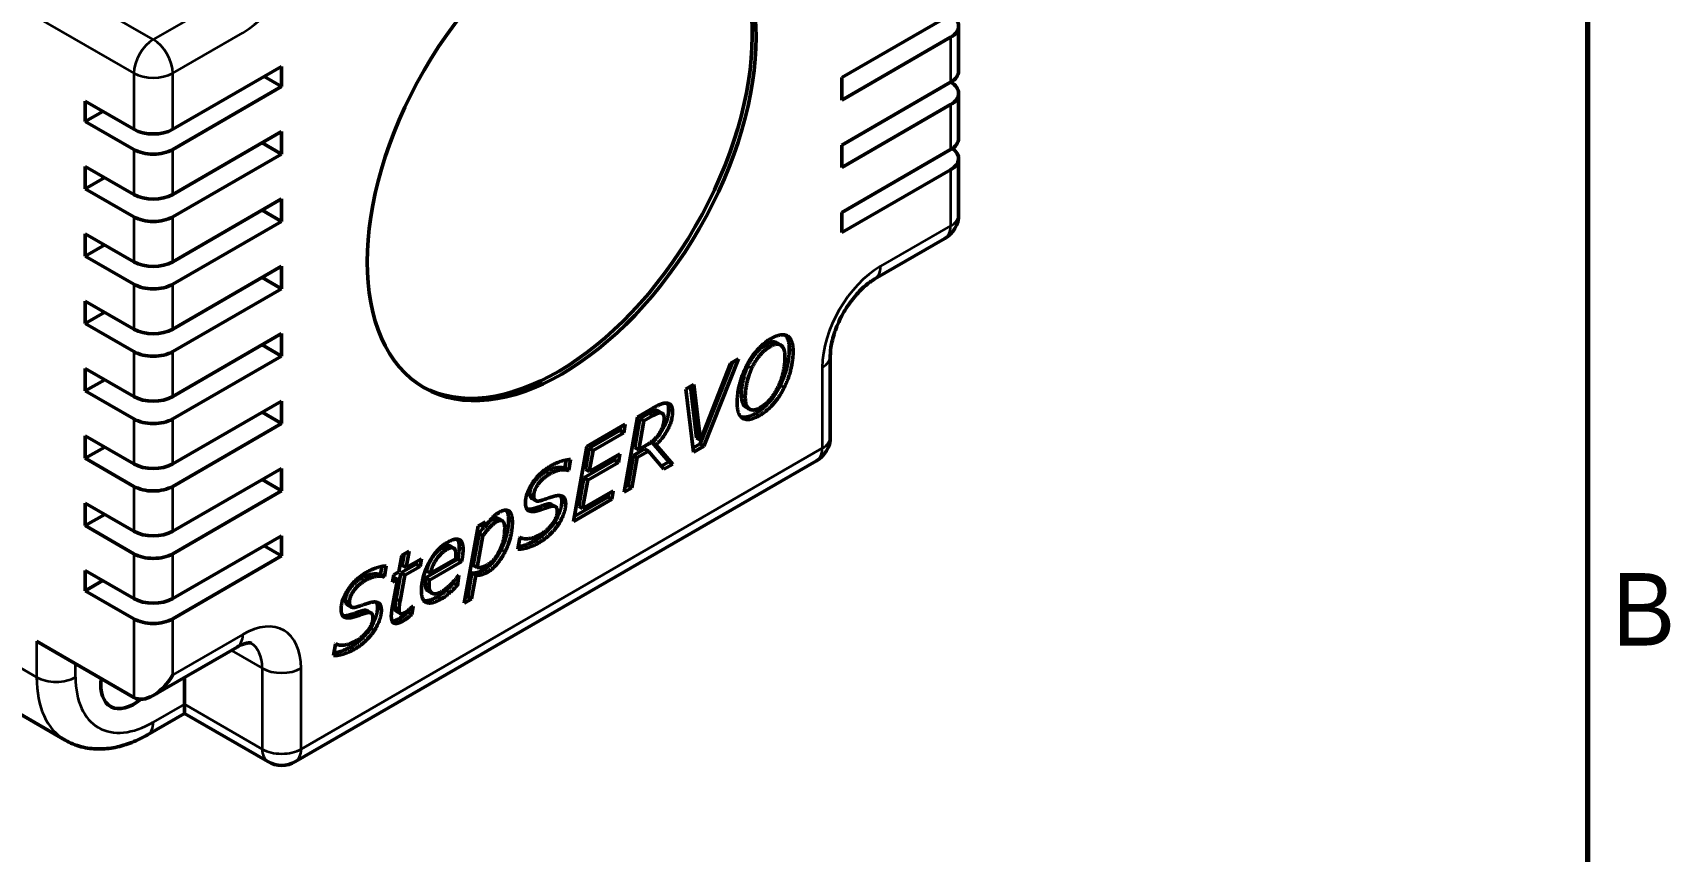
# Model space of a CAD drawing. Header units: millimetres. Extents: x -489 to 466, y -79 to 257.
# Drawn here: x -185.5 to -126, y 150 to 179.8 of the extents above; entities that cross this region are included whole.
import ezdxf

# ---------------------------------------------------------------- set-up
doc = ezdxf.new("R2010")
doc.units = ezdxf.units.MM
for name, color, linetype, lineweight in [('경계(ISO)', 7, 'Continuous', 70), ('외형선(ISO)', 7, 'Continuous', 50), ('좁은 외형선(ISO)', 7, 'Continuous', 35)]:
    doc.layers.add(name, color=color, linetype=linetype, lineweight=lineweight)
doc.styles.add('레이블 문자 (JIS)', font='')
doc.styles.get('레이블 문자 (JIS)').set_extended_font_data('Gulim')

# ---------------------------------------------------------------- blocks, each defined once
blk = doc.blocks.new('경계 Default Border')
at = {"layer": '경계(ISO)', "flags": 128}
blk.add_lwpolyline([(10, 10), (10, 287), (410, 287), (410, 10), (10, 10)], dxfattribs=at)
at = {"layer": '경계(ISO)', "insert": (411.013, 184.121), "char_height": 3, "attachment_point": 7, "style": '레이블 문자 (JIS)'}
blk.add_mtext('B', dxfattribs=at)

msp = doc.modelspace()

# ---------------------------------------------------------------- linework, layer by layer
at = {"layer": '외형선(ISO)', "color": 0}
for p, q in [((-156.09112, 178.1314), (-152.13132, 180.41759)), ((-151.83843, 180.00935), (-151.83843, 178.37635)), ((-156.09112, 177.31491), (-152.13132, 179.6011)), ((-180.41559, 176.25346), (-176.4558, 178.53965)), ((-177.09219, 178.17223), (-176.4558, 177.8048)), ((-176.4558, 178.53965), (-176.4558, 177.8048)), ((-156.09112, 177.31491), (-156.09112, 178.1314)), ((-176.4558, 177.8048), (-180.41559, 175.51861)), ((-156.09112, 175.68191), (-152.13132, 177.9681)), ((-151.83843, 177.55986), (-151.83843, 175.92686)), ((-183.59757, 176.53923), (-183.59757, 177.27408)), ((-183.59757, 177.27408), (-181.82981, 176.25346)), ((-183.59757, 176.53923), (-182.96118, 176.90666)), ((-156.09112, 174.86542), (-152.13132, 177.15161)), ((-181.82981, 175.51861), (-183.59757, 176.53923)), ((-176.4558, 176.17181), (-180.41559, 173.88562)), ((-177.1629, 175.76356), (-176.4558, 175.35531)), ((-176.4558, 176.17181), (-176.4558, 175.35531)), ((-156.09112, 174.86542), (-156.09112, 175.68191)), ((-176.4558, 175.35531), (-180.41559, 173.06912)), ((-156.09112, 173.23242), (-152.13132, 175.51861)), ((-151.83843, 173.15077), (-151.83843, 175.19202)), ((-181.82981, 173.88562), (-183.59757, 174.90624)), ((-183.59757, 174.08974), (-183.59757, 174.90624)), ((-183.59757, 174.08974), (-182.89047, 174.49799)), ((-152.13132, 174.78377), (-156.09112, 172.49758)), ((-181.82981, 173.06912), (-183.59757, 174.08974)), ((-176.4558, 173.72232), (-180.41559, 171.43613)), ((-177.1629, 173.31407), (-176.4558, 172.90582)), ((-176.4558, 173.72232), (-176.4558, 172.90582)), ((-176.4558, 172.90582), (-180.41559, 170.61963)), ((-156.09112, 172.49758), (-156.09112, 173.23242)), ((-183.59757, 171.64026), (-183.59757, 172.45675)), ((-181.82981, 171.43613), (-183.59757, 172.45675)), ((-154.88401, 170.81505), (-152.33843, 172.28475)), ((-183.59757, 171.64026), (-182.89047, 172.0485)), ((-181.82981, 170.61963), (-183.59757, 171.64026)), ((-176.4558, 171.27283), (-180.41559, 168.98664)), ((-176.4558, 171.27283), (-176.4558, 170.45634)), ((-176.4558, 170.45634), (-180.41559, 168.17014)), ((-177.1629, 170.86458), (-176.4558, 170.45634)), ((-183.59757, 169.19077), (-183.59757, 170.00726)), ((-181.82981, 168.98664), (-183.59757, 170.00726)), ((-183.59757, 169.19077), (-182.89047, 169.59901)), ((-181.82981, 168.17014), (-183.59757, 169.19077)), ((-176.4558, 168.82334), (-180.41559, 166.53715)), ((-176.4558, 168.82334), (-176.4558, 168.00685)), ((-176.4558, 168.00685), (-180.41559, 165.72065)), ((-177.1629, 168.41509), (-176.4558, 168.00685)), ((-158.31135, 168.40977), (-158.45278, 168.49142)), ((-156.50533, 165.06746), (-156.50533, 168.00685)), ((-183.59757, 166.74128), (-183.59757, 167.55777)), ((-181.82981, 166.53715), (-183.59757, 167.55777)), ((-160.06338, 167.78173), (-161.24163, 164.81528)), ((-161.23008, 164.95458), (-160.13565, 167.74)), ((-159.8378, 167.91196), (-161.1002, 164.73363)), ((-160.13565, 167.74), (-159.8378, 167.91196)), ((-183.59757, 166.74128), (-182.89047, 167.14952)), ((-181.82981, 165.72065), (-183.59757, 166.74128)), ((-161.75825, 166.8032), (-161.46559, 166.97216)), ((-161.47598, 164.51667), (-161.75825, 166.8032)), ((-161.58915, 166.90082), (-161.3715, 165.03623)), ((-161.46559, 166.97216), (-161.23008, 164.95458)), ((-176.4558, 166.37385), (-180.41559, 164.08766)), ((-176.4558, 166.37385), (-176.4558, 165.55736)), ((-159.43684, 166.07727), (-159.57826, 166.15892)), ((-176.4558, 165.55736), (-180.41559, 163.27117)), ((-177.1629, 165.9656), (-176.4558, 165.55736)), ((-164.00425, 163.05698), (-163.51418, 165.78941)), ((-163.42529, 165.73608), (-163.61231, 164.6863)), ((-163.51418, 165.78941), (-162.93753, 166.12234)), ((-163.28387, 165.65443), (-163.47089, 164.60465)), ((-163.10666, 165.92005), (-163.42529, 165.73608)), ((-163.28387, 165.65443), (-163.42529, 165.73608)), ((-162.96523, 165.8384), (-163.28387, 165.65443)), ((-162.61693, 165.92637), (-162.75835, 166.00802)), ((-183.59757, 164.29179), (-183.59757, 165.10828)), ((-181.82981, 164.08766), (-183.59757, 165.10828)), ((-165.35843, 164.72463), (-163.96269, 165.53046)), ((-164.15952, 165.30417), (-165.273, 164.66131)), ((-164.0181, 165.22252), (-165.13158, 164.57966)), ((-164.1369, 165.42988), (-164.15952, 165.30417)), ((-164.0181, 165.22252), (-164.15952, 165.30417)), ((-163.96269, 165.53046), (-164.0181, 165.22252)), ((-161.23008, 164.95458), (-161.3715, 165.03623)), ((-183.59757, 164.29179), (-182.89047, 164.70003)), ((-165.8485, 161.9922), (-165.35843, 164.72463)), ((-165.273, 164.66131), (-165.41154, 163.88747)), ((-165.13158, 164.57966), (-165.273, 164.66131)), ((-165.13158, 164.57966), (-165.27011, 163.80582)), ((-165.27011, 163.80582), (-164.15491, 164.44969)), ((-164.32912, 164.3491), (-164.35174, 164.2234)), ((-164.15491, 164.44969), (-164.21032, 164.14175)), ((-163.66426, 164.39636), (-163.85994, 163.30359)), ((-163.26078, 164.62932), (-163.66426, 164.39636)), ((-163.52284, 164.31471), (-163.66426, 164.39636)), ((-163.47089, 164.60465), (-163.61231, 164.6863)), ((-163.11936, 164.54767), (-163.52284, 164.31471)), ((-163.47089, 164.60465), (-163.17304, 164.77662)), ((-163.11936, 164.54767), (-163.26078, 164.62932)), ((-162.56175, 163.8898), (-163.11936, 164.54767)), ((-162.84228, 164.78562), (-162.98371, 164.86727)), ((-162.98371, 164.86727), (-162.37242, 164.16241)), ((-162.84228, 164.78562), (-162.231, 164.08076)), ((-161.24163, 164.81528), (-161.4948, 164.66911)), ((-161.1002, 164.73363), (-161.47598, 164.51667)), ((-161.1002, 164.73363), (-161.24163, 164.81528)), ((-181.82981, 163.27117), (-183.59757, 164.29179)), ((-176.4558, 163.92436), (-180.41559, 161.63817)), ((-176.4558, 163.92436), (-176.4558, 163.10787)), ((-175.9558, 153.26038), (-157.00533, 164.20143)), ((-166.15963, 163.93946), (-166.18041, 163.92746)), ((-166.03898, 163.84581), (-166.18041, 163.92746)), ((-166.11186, 164.22792), (-166.15963, 163.93946)), ((-166.0182, 163.85781), (-166.15963, 163.93946)), ((-166.0182, 163.85781), (-166.03898, 163.84581)), ((-165.95413, 164.24473), (-166.0182, 163.85781)), ((-164.35174, 164.2234), (-165.46695, 163.57953)), ((-165.27011, 163.80582), (-165.41154, 163.88747)), ((-164.21032, 164.14175), (-165.32553, 163.49788)), ((-164.21032, 164.14175), (-164.35174, 164.2234)), ((-163.52284, 164.31471), (-163.71852, 163.22194)), ((-162.37242, 164.16241), (-162.65469, 163.99945)), ((-162.231, 164.08076), (-162.56175, 163.8898)), ((-162.231, 164.08076), (-162.37242, 164.16241)), ((-177.1629, 163.51611), (-176.4558, 163.10787)), ((-165.46695, 163.57953), (-165.65224, 162.54475)), ((-165.32553, 163.49788), (-165.51082, 162.4631)), ((-165.32553, 163.49788), (-165.46695, 163.57953)), ((-163.71852, 163.22194), (-164.00425, 163.05698)), ((-163.85994, 163.30359), (-163.97158, 163.23914)), ((-163.71852, 163.22194), (-163.85994, 163.30359)), ((-183.59757, 161.8423), (-183.59757, 162.65879)), ((-181.82981, 161.63817), (-183.59757, 162.65879)), ((-176.4558, 163.10787), (-180.41559, 160.82168)), ((-167.21838, 162.75083), (-167.3598, 162.83248)), ((-166.50144, 162.53378), (-166.64286, 162.61543)), ((-164.45103, 162.79903), (-165.8485, 161.9922)), ((-164.59245, 162.88068), (-165.81583, 162.17436)), ((-165.51082, 162.4631), (-164.39561, 163.10697)), ((-164.56983, 163.00638), (-164.59245, 162.88068)), ((-164.45103, 162.79903), (-164.59245, 162.88068)), ((-164.39561, 163.10697), (-164.45103, 162.79903)), ((-183.59757, 161.8423), (-182.89047, 162.25054)), ((-169.31361, 161.82923), (-169.04693, 161.9832)), ((-169.04693, 161.9832), (-169.08503, 161.76924)), ((-168.43488, 162.01886), (-168.5763, 162.10051)), ((-165.51082, 162.4631), (-165.65224, 162.54475)), ((-181.82981, 160.82168), (-183.59757, 161.8423)), ((-176.4558, 161.47487), (-180.41559, 159.18868)), ((-176.4558, 161.47487), (-176.4558, 160.74003)), ((-169.81753, 159.02282), (-169.31361, 161.82923)), ((-169.2784, 161.56095), (-169.4862, 160.3992)), ((-169.13698, 161.4793), (-169.34478, 160.31755)), ((-169.13698, 161.4793), (-169.2784, 161.56095)), ((-169.22076, 161.88284), (-169.22645, 161.85089)), ((-169.08503, 161.76924), (-169.22645, 161.85089)), ((-167.86938, 160.98541), (-167.80011, 161.39932)), ((-167.80011, 161.39932), (-167.78107, 161.41032)), ((-176.4558, 160.74003), (-177.09219, 161.10745)), ((-172.09124, 160.75346), (-171.82283, 160.90842)), ((-171.99693, 160.80791), (-172.06988, 160.4012)), ((-171.82283, 160.90842), (-171.92846, 160.31955)), ((-170.20429, 161.02678), (-170.34571, 161.10843)), ((-183.59757, 159.47446), (-183.59757, 160.2093)), ((-181.82981, 159.18868), (-183.59757, 160.2093)), ((-176.4558, 160.74003), (-180.41559, 158.45384)), ((-172.8135, 160.35873), (-172.86127, 160.07026)), ((-172.65577, 160.37553), (-172.71985, 159.98861)), ((-172.19688, 160.16458), (-172.09124, 160.75346)), ((-171.56596, 160.44219), (-172.1201, 160.12225)), ((-171.92846, 160.31955), (-172.06988, 160.4012)), ((-171.42454, 160.36054), (-171.97868, 160.0406)), ((-171.92846, 160.31955), (-171.37605, 160.63848)), ((-171.54915, 160.53854), (-171.56596, 160.44219)), ((-171.42454, 160.36054), (-171.56596, 160.44219)), ((-171.37605, 160.63848), (-171.42454, 160.36054)), ((-170.049, 160.62215), (-171.22309, 159.94429)), ((-171.04357, 160.11259), (-171.18499, 160.19424)), ((-169.90758, 160.5405), (-171.08167, 159.86264)), ((-171.04357, 160.11259), (-170.13097, 160.63948)), ((-169.90758, 160.5405), (-170.049, 160.62215)), ((-169.34478, 160.31755), (-169.4862, 160.3992)), ((-184.32981, 154.04206), (-194.93641, 160.16578)), ((-182.96118, 159.84188), (-183.59757, 159.47446)), ((-172.86127, 160.07026), (-172.88205, 160.05827)), ((-172.74063, 159.97662), (-172.88205, 160.05827)), ((-172.71985, 159.98861), (-172.86127, 160.07026)), ((-172.71985, 159.98861), (-172.74063, 159.97662)), ((-172.44451, 158.78387), (-172.24709, 159.88564)), ((-172.42719, 159.78166), (-172.3787, 160.0596)), ((-172.24709, 159.88564), (-172.42719, 159.78166)), ((-172.38852, 159.96729), (-172.39551, 159.96325)), ((-172.24709, 159.88564), (-172.38852, 159.96729)), ((-172.3787, 160.0596), (-172.19688, 160.16458)), ((-172.1201, 160.12225), (-172.29154, 159.17545)), ((-171.97868, 160.0406), (-172.15012, 159.0938)), ((-171.97868, 160.0406), (-172.1201, 160.12225)), ((-171.08167, 159.86264), (-171.22309, 159.94429)), ((-170.19759, 159.81738), (-170.20832, 159.75033)), ((-170.0669, 159.66868), (-170.20832, 159.75033)), ((-170.00802, 160.0366), (-170.0669, 159.66868)), ((-170.0236, 160.02761), (-170.00802, 160.0366)), ((-169.53642, 160.12225), (-169.69054, 159.25943)), ((-169.395, 160.0406), (-169.54912, 159.17778)), ((-169.395, 160.0406), (-169.53642, 160.12225)), ((-181.82981, 158.45384), (-183.59757, 159.47446)), ((-170.98425, 159.38607), (-171.12567, 159.46772)), ((-170.3405, 159.40674), (-170.48192, 159.48839)), ((-169.54912, 159.17778), (-169.81753, 159.02282)), ((-169.69054, 159.25943), (-169.78482, 159.205)), ((-169.54912, 159.17778), (-169.69054, 159.25943)), ((-173.92002, 158.88163), (-174.06145, 158.96328)), ((-173.20308, 158.66459), (-173.3445, 158.74624)), ((-172.13539, 158.64535), (-172.27681, 158.727)), ((-171.85755, 158.75366), (-171.86728, 158.69655)), ((-171.72586, 158.6149), (-171.86728, 158.69655)), ((-171.67564, 158.90984), (-171.72586, 158.6149)), ((-171.68949, 158.90184), (-171.67564, 158.90984)), ((-185.36534, 157.63734), (-181.82981, 155.5961)), ((-181.1227, 155.66614), (-178.07712, 157.42451)), ((-174.57102, 157.11621), (-174.50175, 157.53013)), ((-174.50175, 157.53013), (-174.48271, 157.54112)), ((-179.99133, 156.31934), (-179.99133, 155.35115)), ((-179.99133, 155.01294), (-181.32981, 154.24017)), ((-179.99133, 155.01294), (-179.99133, 155.35115)), ((-176.9558, 153.26038), (-179.99133, 155.01294))]:
    msp.add_line(p, q, dxfattribs=at)
for centre, start, end in [((-152.83843, 173.15077), 300, 0), ((-157.50533, 165.06746), 300, 0), ((-176.4558, 154.1264), 240, 300)]:
    msp.add_arc(centre, 1, start, end, dxfattribs=at)
msp.add_ellipse((-166.27346, 175.51861), major_axis=(-5, -8.66025), ratio=0.57735027, dxfattribs=at)
for centre, major_axis, start_param, end_param in [((-166.41488, 175.60026), (5, 8.66025), 3.15573526, 6.2690427), ((-152.83843, 180.00935), (1, 0), 5.49778714, 7.06858347), ((-152.83843, 178.37635), (1, 0), 5.49778714, 6.28318531), ((-152.83843, 177.55986), (1, 0), 5.49778714, 7.06858347), ((-181.1227, 176.66171), (1, 0), 3.92699082, 5.49778714), ((-152.83843, 175.92686), (1, 0), 5.49778714, 6.28318531), ((-181.1227, 175.92686), (-1, 0), 0.78539816, 2.35619449), ((-152.83843, 175.19202), (1, 0), 5.49778714, 6.9730024), ((-181.1227, 174.29387), (1, 0), 3.92699082, 5.49778714), ((-181.1227, 173.47737), (-1, 0), 0.78539816, 2.35619449), ((-181.1227, 171.84438), (1, 0), 3.92699082, 5.49778714), ((-181.1227, 171.02788), (-1, 0), 0.78539816, 2.35619449), ((-181.1227, 169.39489), (1, 0), 3.92699082, 5.49778714), ((-181.1227, 168.57839), (-1, 0), 0.78539816, 2.35619449), ((-181.1227, 166.9454), (1, 0), 3.92699082, 5.49778714), ((-181.1227, 166.1289), (-1, 0), 0.78539816, 2.35619449), ((-181.1227, 164.49591), (1, 0), 3.92699082, 5.49778714), ((-181.1227, 163.67941), (-1, 0), 0.78539816, 2.35619449), ((-181.1227, 162.04642), (1, 0), 3.92699082, 5.49778714), ((-181.1227, 161.22992), (-1, 0), 0.78539816, 2.35619449), ((-181.1227, 159.59693), (1, 0), 3.92699082, 5.49778714), ((-181.1227, 158.86208), (-1, 0), 0.78539816, 2.35619449), ((-181.82981, 156.73919), (-0.85, -1.47224), 5.33397251, 7.28224182), ((-181.1227, 156.82084), (-0.70711, -1.22474), 0, 1.57079633)]:
    msp.add_ellipse(centre, major_axis=major_axis, ratio=0.57735027, start_param=start_param, end_param=end_param, dxfattribs=at)
for points, degree, knots in [([(-154.88401, 170.81505), (-154.99698, 170.74984), (-155.12123, 170.66149), (-155.37985, 170.43685), (-155.51437, 170.29835), (-155.77449, 169.98109), (-155.89953, 169.801), (-156.1214, 169.42018), (-156.21779, 169.21923), (-156.36928, 168.82439), (-156.42484, 168.63049), (-156.49107, 168.2879), (-156.50533, 168.13679), (-156.50533, 168.00685)], 3, [3.14159265, 3.14159265, 3.14159265, 3.14159265, 3.38871915, 3.38871915, 3.64920179, 3.64920179, 3.9201507, 3.9201507, 4.19498965, 4.19498965, 4.46620773, 4.46620773, 4.71238898, 4.71238898, 4.71238898, 4.71238898]), ([(-162.43834, 166.29703), (-162.43334, 166.2905), (-162.38281, 166.21399), (-162.38281, 166.07201)], 2, [0.89877655, 0.89877655, 0.89877655, 1, 2, 2, 2]), ([(-159.73679, 166.6039), (-159.73679, 166.26397), (-159.58446, 166.1625), (-159.57826, 166.15892)], 2, [0, 0, 0, 1, 1.04100946, 1.04100946, 1.04100946]), ([(-167.43069, 163.00165), (-167.43069, 162.89368), (-167.36825, 162.83735), (-167.3598, 162.83248)], 2, [0, 0, 0, 1, 1.12676056, 1.12676056, 1.12676056]), ([(-167.25059, 161.30201), (-167.45839, 161.18203), (-167.75021, 161.09192), (-167.85392, 161.07781)], 2, [0, 0, 0, 1, 1.5675889, 1.5675889, 1.5675889]), ([(-174.13233, 159.13246), (-174.13233, 159.02448), (-174.06989, 158.96816), (-174.06145, 158.96328)], 2, [0, 0, 0, 1, 1.12676056, 1.12676056, 1.12676056]), ([(-177.57712, 157.5731), (-177.57712, 157.5731), (-177.57709, 157.57354), (-177.58952, 157.57679), (-177.60223, 157.57939), (-177.64788, 157.57989), (-177.68074, 157.57758), (-177.76613, 157.56032), (-177.81851, 157.54532), (-177.93814, 157.49813), (-178.00531, 157.46597), (-178.07712, 157.42451)], 3, [2.35619449, 2.35619449, 2.35619449, 2.35619449, 2.513274123, 2.513274123, 2.670353756, 2.670353756, 2.827433388, 2.827433388, 2.984513021, 2.984513021, 3.141592654, 3.141592654, 3.141592654, 3.141592654]), ([(-173.95223, 157.43281), (-174.16003, 157.31284), (-174.45185, 157.22272), (-174.55556, 157.20861)], 2, [0, 0, 0, 1, 1.5675889, 1.5675889, 1.5675889]), ([(-181.32981, 154.24017), (-181.51717, 154.132), (-181.70916, 154.03809), (-182.10149, 153.88333), (-182.30189, 153.82245), (-182.70948, 153.74006), (-182.91679, 153.71858), (-183.33298, 153.72316), (-183.54193, 153.74943), (-183.94884, 153.85587), (-184.14655, 153.93625), (-184.32981, 154.04206)], 3, [0, 0, 0, 0, 0.157079633, 0.157079633, 0.314159265, 0.314159265, 0.471238898, 0.471238898, 0.628318531, 0.628318531, 0.785398163, 0.785398163, 0.785398163, 0.785398163])]:
    msp.add_open_spline(points, degree=degree, knots=knots, dxfattribs=at)
for points in [[(-159.56073, 167.63802), (-159.40488, 167.94796), (-158.94079, 168.48185), (-158.66545, 168.64081)], [(-158.45278, 168.49142), (-158.59787, 168.57519), (-158.85016, 168.42952)], [(-158.66545, 168.64081), (-158.28794, 168.85877), (-157.85675, 168.63181), (-157.85675, 168.18991)], [(-158.13913, 168.77146), (-157.99817, 168.62888), (-157.99817, 168.27156)], [(-158.85016, 168.42952), (-159.0545, 168.31155), (-159.38179, 167.90663), (-159.49955, 167.65468)], [(-158.70874, 168.34787), (-158.91308, 168.2299), (-159.24037, 167.82498), (-159.35812, 167.57304)], [(-158.1546, 167.97195), (-158.1546, 168.30788), (-158.44726, 168.49884), (-158.70874, 168.34787)], [(-158.39704, 166.90218), (-158.27755, 167.15912), (-158.1546, 167.69201), (-158.1546, 167.97195)], [(-157.99817, 168.27156), (-157.99817, 167.95162), (-158.16441, 167.26177), (-158.32373, 166.94583)], [(-157.85675, 168.18991), (-157.85675, 167.86997), (-158.02299, 167.18012), (-158.18231, 166.86418)], [(-159.89322, 166.2983), (-159.89322, 166.63423), (-159.72178, 167.31709), (-159.56073, 167.63802)], [(-159.49955, 167.65468), (-159.61384, 167.40674), (-159.73679, 166.85785), (-159.73679, 166.6039)], [(-159.35812, 167.57304), (-159.47242, 167.32509), (-159.59537, 166.7762), (-159.59537, 166.52225)], [(-158.32373, 166.94583), (-158.48478, 166.6209), (-158.94194, 166.09101), (-159.22767, 165.92604)], [(-158.18231, 166.86418), (-158.34335, 166.53925), (-158.80052, 166.00936), (-159.08625, 165.8444)], [(-159.03949, 166.13933), (-158.83862, 166.25531), (-158.5096, 166.65923), (-158.39704, 166.90218)], [(-162.93753, 166.12234), (-162.74358, 166.23431), (-162.50114, 166.3163), (-162.41283, 166.2913)], [(-162.41283, 166.2913), (-162.33317, 166.27131), (-162.24139, 166.13234), (-162.24139, 165.99036)], [(-159.08625, 165.8444), (-159.46549, 165.62544), (-159.89322, 165.85839), (-159.89322, 166.2983)], [(-159.59537, 166.52225), (-159.59537, 166.18232), (-159.30271, 165.98737), (-159.03949, 166.13933)], [(-162.7811, 166.01803), (-162.83651, 166.03602), (-162.99236, 165.98603), (-163.10666, 165.92005)], [(-162.38281, 166.07201), (-162.38281, 165.76608), (-162.71356, 165.11321), (-162.98371, 164.86727)], [(-162.63968, 165.93638), (-162.69509, 165.95437), (-162.85094, 165.90438), (-162.96523, 165.8384)], [(-162.24139, 165.99036), (-162.24139, 165.68443), (-162.57214, 165.03156), (-162.84228, 164.78562)], [(-162.75835, 166.00802), (-162.7689, 166.01411), (-162.7811, 166.01803)], [(-162.74531, 165.15554), (-162.6518, 165.29351), (-162.5479, 165.59945), (-162.5479, 165.73942)], [(-162.5479, 165.73942), (-162.5479, 165.8274), (-162.59292, 165.92138), (-162.63968, 165.93638)], [(-159.22767, 165.92604), (-159.54824, 165.74097), (-159.75064, 165.79555)], [(-163.17304, 164.77662), (-163.0345, 164.8566), (-162.82843, 165.03556), (-162.74531, 165.15554)], [(-167.59231, 162.66306), (-167.59231, 163.01299), (-167.078, 163.77583), (-166.67105, 164.01078)], [(-166.86269, 163.79549), (-167.12071, 163.64652), (-167.43069, 163.20361), (-167.43069, 163.00165)], [(-166.18041, 163.92746), (-166.28084, 163.97745), (-166.65489, 163.91546), (-166.86269, 163.79549)], [(-166.03898, 163.84581), (-166.13942, 163.8958), (-166.51347, 163.83381), (-166.72127, 163.71384)], [(-166.67105, 164.01078), (-166.44766, 164.13975), (-166.08574, 164.24273), (-165.95413, 164.24473)], [(-166.72127, 163.71384), (-166.97929, 163.56487), (-167.28927, 163.12196), (-167.28927, 162.92)], [(-167.12302, 162.39011), (-167.34641, 162.31913), (-167.59231, 162.4551), (-167.59231, 162.66306)], [(-167.28927, 162.92), (-167.28927, 162.81203), (-167.17844, 162.71205), (-167.03471, 162.75304)], [(-166.80208, 162.62273), (-166.89386, 162.59974), (-167.15015, 162.50576), (-167.26444, 162.47176)], [(-167.03471, 162.75304), (-166.94466, 162.78103), (-166.64161, 162.88401), (-166.53944, 162.91301)], [(-166.64286, 162.61543), (-166.70012, 162.64849), (-166.80208, 162.62273)], [(-166.53944, 162.91301), (-166.33684, 162.96599), (-166.1273, 162.83302), (-166.1273, 162.64106)], [(-166.26872, 162.72271), (-166.26872, 162.56075), (-166.40553, 162.16383), (-166.52848, 161.97887)], [(-166.1273, 162.64106), (-166.1273, 162.4791), (-166.2641, 162.08218), (-166.38705, 161.89722)], [(-166.3216, 162.93213), (-166.26872, 162.85908), (-166.26872, 162.72271)], [(-168.65557, 161.9772), (-168.77332, 161.90921), (-169.02788, 161.62827), (-169.13698, 161.4793)], [(-169.08503, 161.76924), (-168.95342, 161.95121), (-168.6954, 162.23815), (-168.54128, 162.32713)], [(-168.79699, 162.05885), (-168.87608, 162.01319), (-168.95947, 161.93482)], [(-168.5763, 162.10051), (-168.65057, 162.14339), (-168.79699, 162.05885)], [(-168.3456, 161.74825), (-168.3456, 161.94421), (-168.49279, 162.07118), (-168.65557, 161.9772)], [(-168.54128, 162.32713), (-168.30923, 162.4611), (-168.06506, 162.27014), (-168.06506, 161.9702)], [(-168.20648, 162.05185), (-168.20648, 161.77791), (-168.35368, 161.21303), (-168.4749, 160.97508)], [(-168.06506, 161.9702), (-168.06506, 161.69626), (-168.21226, 161.13138), (-168.33347, 160.89343)], [(-168.28721, 162.40445), (-168.20648, 162.29575), (-168.20648, 162.05185)], [(-167.26444, 162.47176), (-167.42429, 162.42097), (-167.53271, 162.44133)], [(-166.52848, 161.97887), (-166.66008, 161.78091), (-167.01162, 161.43998), (-167.25059, 161.30201)], [(-166.66066, 162.54108), (-166.75244, 162.51809), (-167.00873, 162.42411), (-167.12302, 162.39011)], [(-167.06068, 161.5163), (-166.75764, 161.69126), (-166.43381, 162.15616), (-166.43381, 162.37212)], [(-166.43381, 162.37212), (-166.43381, 162.48609), (-166.54983, 162.56908), (-166.66066, 162.54108)], [(-169.10402, 161.78021), (-169.19635, 161.67299), (-169.2784, 161.56095)], [(-168.50664, 160.98341), (-168.42525, 161.16837), (-168.3456, 161.55429), (-168.3456, 161.74825)], [(-167.78107, 161.41032), (-167.64426, 161.33933), (-167.24597, 161.40932), (-167.06068, 161.5163)], [(-166.38705, 161.89722), (-166.51866, 161.69926), (-166.8702, 161.35833), (-167.10917, 161.22036)], [(-171.37432, 159.46372), (-171.37432, 159.96962), (-170.82191, 161.0104), (-170.41323, 161.24635)], [(-170.6118, 161.05106), (-170.81441, 160.93408), (-171.12785, 160.46318), (-171.18499, 160.19424)], [(-170.47038, 160.96941), (-170.67299, 160.85243), (-170.98642, 160.38153), (-171.04357, 160.11259)], [(-170.34571, 161.10843), (-170.42907, 161.15656), (-170.6118, 161.05106)], [(-170.11885, 160.79845), (-170.11885, 160.97441), (-170.28509, 161.07639), (-170.47038, 160.96941)], [(-170.41323, 161.24635), (-170.14309, 161.40232), (-169.85563, 161.25635), (-169.85563, 160.97641)], [(-170.13097, 160.63948), (-170.12404, 160.69147), (-170.11885, 160.76045), (-170.11885, 160.79845)], [(-170.06885, 161.35038), (-169.99705, 161.25591), (-169.99705, 161.05806)], [(-169.99705, 161.05806), (-169.99705, 161.00807), (-170.0213, 160.78012), (-170.049, 160.62215)], [(-169.85563, 160.97641), (-169.85563, 160.92642), (-169.87987, 160.69847), (-169.90758, 160.5405)], [(-168.4749, 160.97508), (-168.59611, 160.73313), (-168.92167, 160.34521), (-169.10523, 160.23923)], [(-168.96554, 160.42252), (-168.81835, 160.50751), (-168.58284, 160.80744), (-168.50664, 160.98341)], [(-168.33347, 160.89343), (-168.45469, 160.65148), (-168.78025, 160.26356), (-168.96381, 160.15758)], [(-167.10917, 161.22036), (-167.31697, 161.10038), (-167.68929, 160.98541), (-167.86938, 160.98541)], [(-173.37269, 160.14158), (-173.1493, 160.27056), (-172.78738, 160.37353), (-172.65577, 160.37553)], [(-169.10523, 160.23923), (-169.23338, 160.16524), (-169.44811, 160.10926), (-169.53642, 160.12225)], [(-169.34478, 160.31755), (-169.253, 160.31255), (-169.08503, 160.35354), (-168.96554, 160.42252)], [(-174.29395, 158.79386), (-174.29395, 159.14379), (-173.77964, 159.90663), (-173.37269, 160.14158)], [(-173.56433, 159.92629), (-173.82235, 159.77733), (-174.13233, 159.33442), (-174.13233, 159.13246)], [(-173.42291, 159.84464), (-173.68093, 159.69568), (-173.99091, 159.25277), (-173.99091, 159.05081)], [(-172.88205, 160.05827), (-172.98249, 160.10826), (-173.35653, 160.04627), (-173.56433, 159.92629)], [(-172.74063, 159.97662), (-172.84106, 160.02661), (-173.21511, 159.96462), (-173.42291, 159.84464)], [(-171.22309, 159.94429), (-171.23175, 159.8913), (-171.23867, 159.79532), (-171.23867, 159.75533)], [(-171.23867, 159.75533), (-171.23867, 159.53296), (-171.12567, 159.46772)], [(-171.08167, 159.86264), (-171.09033, 159.80965), (-171.09725, 159.71367), (-171.09725, 159.67368)], [(-171.09725, 159.67368), (-171.09725, 159.44173), (-170.85135, 159.31975), (-170.62623, 159.44973)], [(-170.62623, 159.44973), (-170.46865, 159.54071), (-170.13616, 159.87464), (-170.0236, 160.02761)], [(-170.20832, 159.75033), (-170.27932, 159.67935), (-170.39361, 159.56537), (-170.48192, 159.48839)], [(-170.0669, 159.66868), (-170.1379, 159.5977), (-170.25219, 159.48372), (-170.3405, 159.40674)], [(-168.96381, 160.15758), (-169.09195, 160.0836), (-169.30668, 160.02761), (-169.395, 160.0406)], [(-173.99091, 159.05081), (-173.99091, 158.94283), (-173.88008, 158.84285), (-173.73635, 158.88385)], [(-173.73635, 158.88385), (-173.6463, 158.91184), (-173.34325, 159.01482), (-173.24108, 159.04381)], [(-173.24108, 159.04381), (-173.03848, 159.0968), (-172.82894, 158.96383), (-172.82894, 158.77187)], [(-173.02324, 159.06293), (-172.97036, 158.98989), (-172.97036, 158.85352)], [(-172.29154, 159.17545), (-172.30539, 159.10347), (-172.32791, 158.9225), (-172.32791, 158.87451)], [(-172.15012, 159.0938), (-172.16397, 159.02182), (-172.18648, 158.84085), (-172.18648, 158.79286)], [(-170.66779, 159.16779), (-170.99855, 158.97683), (-171.37432, 159.1178), (-171.37432, 159.46372)], [(-170.80921, 159.24944), (-171.10295, 159.07985), (-171.28401, 159.11646)], [(-170.48192, 159.48839), (-170.57024, 159.4134), (-170.70704, 159.30842), (-170.80921, 159.24944)], [(-170.3405, 159.40674), (-170.42882, 159.33175), (-170.56562, 159.22677), (-170.66779, 159.16779)], [(-173.82466, 158.52092), (-174.04805, 158.44994), (-174.29395, 158.58591), (-174.29395, 158.79386)], [(-173.96609, 158.60257), (-174.12593, 158.55178), (-174.23435, 158.57214)], [(-173.50372, 158.75354), (-173.5955, 158.73054), (-173.85179, 158.63656), (-173.96609, 158.60257)], [(-173.3623, 158.67189), (-173.45408, 158.64889), (-173.71037, 158.55491), (-173.82466, 158.52092)], [(-173.76232, 157.6471), (-173.45928, 157.82207), (-173.13545, 158.28697), (-173.13545, 158.50292)], [(-173.3445, 158.74624), (-173.40176, 158.77929), (-173.50372, 158.75354)], [(-173.13545, 158.50292), (-173.13545, 158.6169), (-173.25147, 158.69988), (-173.3623, 158.67189)], [(-172.97036, 158.85352), (-172.97036, 158.69155), (-173.10717, 158.29463), (-173.23012, 158.10967)], [(-172.82894, 158.77187), (-172.82894, 158.6099), (-172.96575, 158.21298), (-173.0887, 158.02802)], [(-172.46875, 158.54791), (-172.46875, 158.6019), (-172.45663, 158.71088), (-172.44451, 158.78387)], [(-172.05661, 158.37195), (-172.25402, 158.25798), (-172.46875, 158.33396), (-172.46875, 158.54791)], [(-172.19803, 158.4536), (-172.34154, 158.37074), (-172.43747, 158.3682)], [(-172.32791, 158.87451), (-172.32791, 158.75651), (-172.27681, 158.727)], [(-171.86728, 158.69655), (-171.94693, 158.62856), (-172.12876, 158.49359), (-172.19803, 158.4536)], [(-172.18648, 158.79286), (-172.18648, 158.67289), (-172.08085, 158.6159), (-171.93885, 158.69788)], [(-171.72586, 158.6149), (-171.80551, 158.54692), (-171.98734, 158.41194), (-172.05661, 158.37195)], [(-171.93885, 158.69788), (-171.87998, 158.73188), (-171.71893, 158.87085), (-171.68949, 158.90184)], [(-173.23012, 158.10967), (-173.36173, 157.91171), (-173.71326, 157.57079), (-173.95223, 157.43281)], [(-173.0887, 158.02802), (-173.2203, 157.83006), (-173.57184, 157.48914), (-173.81081, 157.35116)], [(-173.81081, 157.35116), (-174.01861, 157.23119), (-174.39093, 157.11621), (-174.57102, 157.11621)], [(-174.48271, 157.54112), (-174.3459, 157.47014), (-173.94761, 157.54012), (-173.76232, 157.6471)]]:
    msp.add_open_spline(points, degree=2, dxfattribs=at)
at = {"layer": '좁은 외형선(ISO)', "color": 0}
for p, q in [((-181.1227, 179.51945), (-183.95113, 181.15244)), ((-178.57712, 180.98914), (-181.1227, 179.51945)), ((-185.36534, 180.33594), (-181.82981, 178.2947)), ((-180.41559, 178.2947), (-177.87001, 179.7644)), ((-152.13132, 179.6011), (-152.13132, 177.9681)), ((-181.82981, 178.2947), (-181.82981, 176.25346)), ((-180.41559, 176.25346), (-180.41559, 178.2947)), ((-152.13132, 177.15161), (-152.13132, 175.51861)), ((-181.82981, 175.51861), (-181.82981, 173.88562)), ((-180.41559, 173.88562), (-180.41559, 175.51861)), ((-152.13132, 174.78377), (-152.13132, 172.74253)), ((-181.82981, 173.06912), (-181.82981, 171.43613)), ((-180.41559, 171.43613), (-180.41559, 173.06912)), ((-152.13132, 172.74253), (-154.67691, 171.27283)), ((-181.82981, 170.61963), (-181.82981, 168.98664)), ((-180.41559, 168.98664), (-180.41559, 170.61963)), ((-181.82981, 168.17014), (-181.82981, 166.53715)), ((-180.41559, 166.53715), (-180.41559, 168.17014)), ((-158.70874, 168.34787), (-158.85016, 168.42952)), ((-157.85675, 168.18991), (-157.99817, 168.27156)), ((-159.35812, 167.57304), (-159.49955, 167.65468)), ((-156.79823, 167.5986), (-156.79823, 164.65921)), ((-158.18231, 166.86418), (-158.32373, 166.94583)), ((-159.59537, 166.52225), (-159.73679, 166.6039)), ((-181.82981, 165.72065), (-181.82981, 164.08766)), ((-180.41559, 164.08766), (-180.41559, 165.72065)), ((-162.96523, 165.8384), (-163.10666, 165.92005)), ((-162.63968, 165.93638), (-162.7811, 166.01803)), ((-162.24139, 165.99036), (-162.38281, 166.07201)), ((-159.08625, 165.8444), (-159.22767, 165.92604)), ((-156.79823, 164.65921), (-175.74869, 153.71816)), ((-166.72127, 163.71384), (-166.86269, 163.79549)), ((-181.82981, 163.27117), (-181.82981, 161.63817)), ((-180.41559, 161.63817), (-180.41559, 163.27117)), ((-167.28927, 162.92), (-167.43069, 163.00165)), ((-166.66066, 162.54108), (-166.80208, 162.62273)), ((-166.1273, 162.64106), (-166.26872, 162.72271)), ((-185.36534, 156.33094), (-195.97194, 162.45467)), ((-168.65557, 161.9772), (-168.79699, 162.05885)), ((-168.06506, 161.9702), (-168.20648, 162.05185)), ((-167.12302, 162.39011), (-167.26444, 162.47176)), ((-166.38705, 161.89722), (-166.52848, 161.97887)), ((-181.82981, 160.82168), (-181.82981, 159.18868)), ((-180.41559, 159.18868), (-180.41559, 160.82168)), ((-170.47038, 160.96941), (-170.6118, 161.05106)), ((-169.85563, 160.97641), (-169.99705, 161.05806)), ((-168.33347, 160.89343), (-168.4749, 160.97508)), ((-167.10917, 161.22036), (-167.25059, 161.30201)), ((-168.96381, 160.15758), (-169.10523, 160.23923)), ((-173.42291, 159.84464), (-173.56433, 159.92629)), ((-171.09725, 159.67368), (-171.23867, 159.75533)), ((-173.99091, 159.05081), (-174.13233, 159.13246)), ((-172.15012, 159.0938), (-172.29154, 159.17545)), ((-170.66779, 159.16779), (-170.80921, 159.24944)), ((-181.82981, 158.45384), (-181.82981, 155.5961)), ((-180.41559, 156.41259), (-180.41559, 158.45384)), ((-173.82466, 158.52092), (-173.96609, 158.60257)), ((-173.3623, 158.67189), (-173.50372, 158.75354)), ((-172.82894, 158.77187), (-172.97036, 158.85352)), ((-172.18648, 158.79286), (-172.32791, 158.87451)), ((-172.05661, 158.37195), (-172.19803, 158.4536)), ((-177.87001, 157.88229), (-180.41559, 156.41259)), ((-173.0887, 158.02802), (-173.23012, 158.10967)), ((-185.36534, 157.63734), (-185.36534, 156.33094)), ((-178.28422, 157.30494), (-177.1629, 156.65754)), ((-173.81081, 157.35116), (-173.95223, 157.43281)), ((-183.95113, 156.33094), (-183.95113, 156.82084)), ((-177.1629, 156.65754), (-177.1629, 153.71816)), ((-175.74869, 153.71816), (-175.74869, 156.65754)), ((-179.99133, 155.35115), (-181.1227, 154.69795)), ((-177.1629, 153.71816), (-179.99133, 155.35115))]:
    msp.add_line(p, q, dxfattribs=at)
for centre, major_axis, start_param, end_param in [((-177.87001, 182.21389), (1.5, 2.59808), 3.92699082, 5.49778714), ((-181.1227, 178.70295), (-0.5, -0.86603), 3.92699082, 5.49778714), ((-181.1227, 178.70295), (-0.5, 0.86603), 3.92699082, 5.49778714), ((-181.1227, 178.70295), (1, 0), 3.92699082, 5.49778714), ((-152.83843, 173.15077), (0.5, -0.86603), 0, 0.78539816), ((-152.83843, 173.15077), (1, 0), 5.49778714, 6.28318531), ((-154.67691, 168.82334), (-1.5, -2.59808), 3.92699082, 5.49778714), ((-155.38401, 171.68108), (0.5, -0.86603), 0, 0.78539816), ((-157.50533, 168.00685), (1, 0), 5.49778714, 6.28318531), ((-157.50533, 165.06746), (1, 0), 5.49778714, 6.28318531), ((-157.50533, 165.06746), (0.5, -0.86603), 0, 0.78539816), ((-178.57712, 158.29054), (0.5, -0.86603), 0, 0.78539816), ((-177.87001, 155.4328), (1.5, 2.59808), 5.49778714, 7.06858347), ((-178.57712, 155.84105), (1, 1.73205), 5.49778714, 6.28318531), ((-176.4558, 157.06579), (1, 0), 3.92699082, 5.49778714), ((-184.65823, 156.73919), (-1, 0), 0.78539816, 2.35619449), ((-181.82981, 158.37219), (-2.5, -4.33013), 5.49778714, 6.28318531), ((-181.1227, 157.96394), (-2, -3.4641), 5.49778714, 7.06858347), ((-181.82981, 155.1062), (0.5, -0.86603), 0, 0.78539816), ((-176.4558, 154.1264), (-0.5, -0.86603), 5.49778714, 6.28318531), ((-176.4558, 154.1264), (-1, 0), 0.78539816, 2.35619449), ((-176.4558, 154.1264), (0.5, -0.86603), 0, 0.78539816)]:
    msp.add_ellipse(centre, major_axis=major_axis, ratio=0.57735027, start_param=start_param, end_param=end_param, dxfattribs=at)

# ---------------------------------------------------------------- block references
at = {"color": 0, "xscale": 0.8778375, "yscale": 0.8778375, "zscale": 0.8778375}
msp.add_blockref('경계 Default Border', (-488.88012, -4.14478), dxfattribs=at)

doc.saveas('drawing.dxf')
